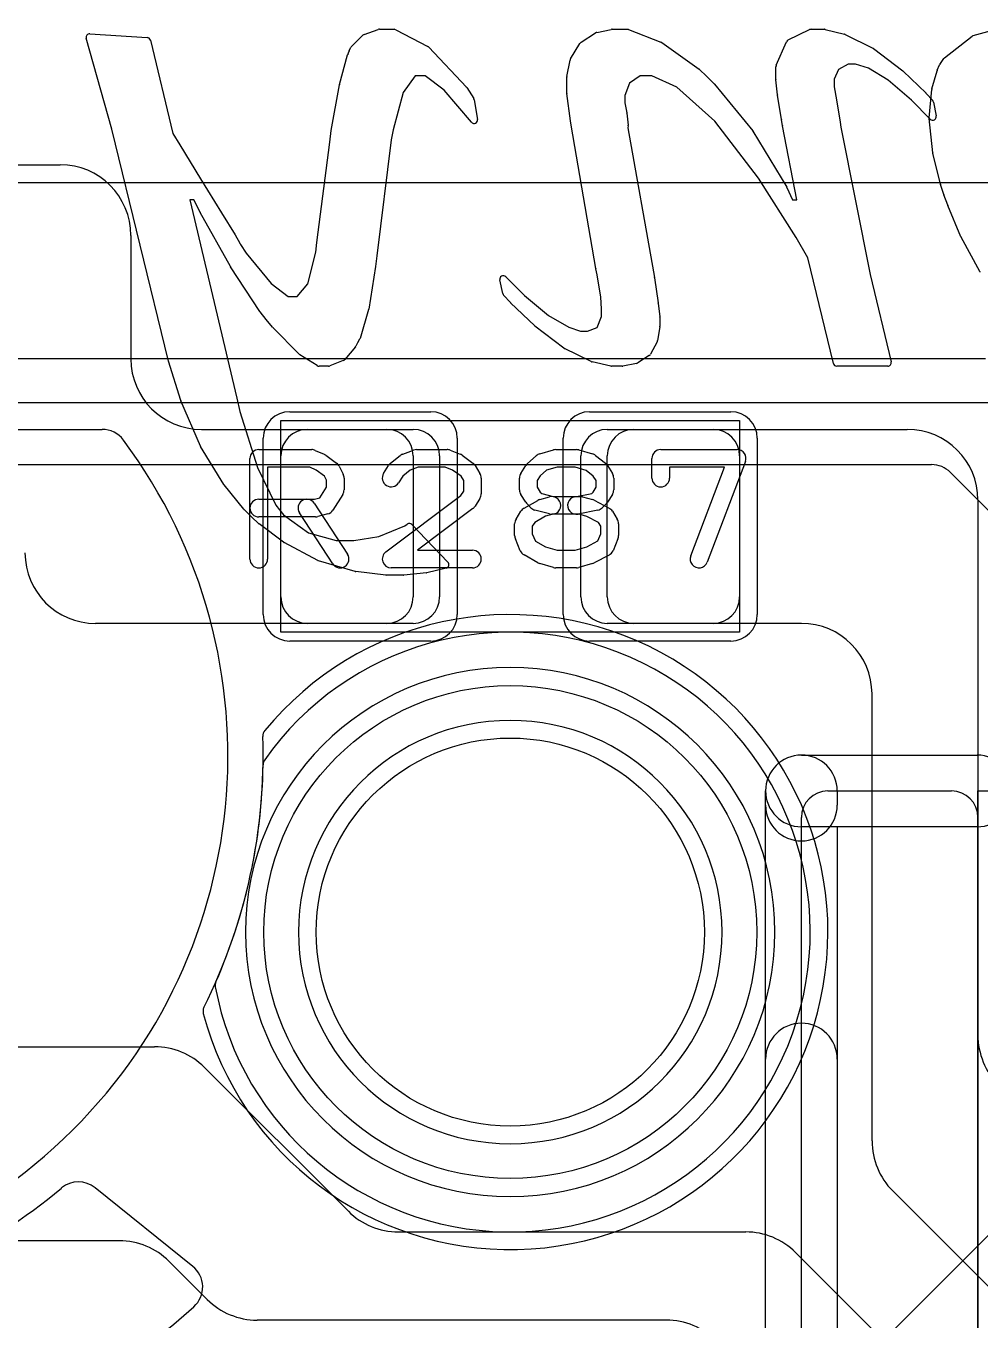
# Model space of a CAD drawing. Extents: x -1 to 20.9, y -0.5 to 20.
# Drawn here: x 10.928 to 13.631, y 11.9 to 15.569 of the extents above; entities that cross this region are included whole.
import ezdxf

# ---------------------------------------------------------------- set-up
doc = ezdxf.new("R2010")
doc.units = 0
for name, color, linetype in [('Hole', 1, 'CONTINUOUS'), ('L1', 3, 'CONTINUOUS'), ('L4', 3, 'CONTINUOUS'), ('MetalMask-A', 176, 'CONTINUOUS'), ('MetalMask-B', 176, 'CONTINUOUS'), ('PartsArea-A', 111, 'CONTINUOUS'), ('PartsArea-B', 111, 'CONTINUOUS'), ('PartsSilk-A', 221, 'CONTINUOUS'), ('PartsSilk-B', 221, 'CONTINUOUS'), ('Resist-A', 2, 'CONTINUOUS'), ('Resist-B', 2, 'CONTINUOUS'), ('Silk-A', 140, 'CONTINUOUS'), ('Silk-B', 140, 'CONTINUOUS')]:
    doc.layers.add(name, color=color, linetype=linetype)

msp = doc.modelspace()

# ---------------------------------------------------------------- linework, layer by layer
at = {"layer": 'Hole'}
msp.add_circle((12.3, 13), 0.55, dxfattribs=at)
at = {"layer": 'L1'}
for p, q in [((5.18284, 15.175), (11.025, 15.175)), ((11.225, 14.975), (11.225, 14.625)), ((11.425, 14.425), (11.95003, 14.425)), ((11.725, 14.425), (12.025, 14.425)), ((12.575, 14.425), (12.875, 14.425)), ((12.64997, 14.425), (13.425, 14.425)), ((11.65, 13.95), (11.65, 14.35)), ((12.025, 14.35003), (12.025, 13.94997)), ((12.1, 14.35), (12.1, 13.95)), ((12.5, 13.95), (12.5, 14.35)), ((12.575, 13.94997), (12.575, 14.35003)), ((12.95, 14.35), (12.95, 13.95)), ((13.625, 14.225), (13.625, 12.70784)), ((11.95003, 13.875), (11.125, 13.875)), ((12.025, 13.875), (11.725, 13.875)), ((12.875, 13.875), (12.575, 13.875)), ((13.125, 13.875), (12.64997, 13.875)), ((13.325, 12.40784), (13.325, 13.675)), ((10.52497, 12.675), (11.29216, 12.675)), ((11.43358, 12.61642), (11.84142, 12.20858)), ((13.86642, 11.78358), (13.38358, 12.26642)), ((11.98284, 12.15), (12.96716, 12.15)), ((11.19216, 12.125), (10.52497, 12.125)), ((13.10858, 12.09142), (13.67804, 11.52196)), ((11.44142, 11.95858), (11.33358, 12.06642)), ((12.74216, 11.9), (11.58284, 11.9))]:
    msp.add_line(p, q, dxfattribs=at)
for centre, radius, start, end in [((11.025, 14.975), 0.2, 0, 90), ((11.425, 14.625), 0.2, 180, -90), ((11.725, 14.35), 0.075, 90, 180), ((11.95003, 14.35003), 0.07497, 0, 90), ((12.025, 14.35), 0.075, 0, 90), ((12.575, 14.35), 0.075, 90, 180), ((12.64997, 14.35003), 0.07497, 90, 180), ((12.875, 14.35), 0.075, 0, 90), ((13.425, 14.225), 0.2, 0, 90), ((11.125, 14.075), 0.2, 180, -90), ((11.725, 13.95), 0.075, 180, -90), ((11.95003, 13.94997), 0.07497, -90, 0), ((12.025, 13.95), 0.075, -90, 0), ((12.575, 13.95), 0.075, 180, -90), ((12.64997, 13.94997), 0.07497, 180, -90), ((12.875, 13.95), 0.075, -90, 0), ((13.125, 13.675), 0.2, 0, 90), ((13.825, 12.70784), 0.2, 180, -135), ((11.29216, 12.475), 0.2, 45, 90), ((13.525, 12.40784), 0.2, 180, -135), ((11.98284, 12.35), 0.2, -135, -90), ((12.96716, 11.95), 0.2, 45, 90), ((11.19216, 11.925), 0.2, 45, 90), ((11.58284, 12.1), 0.2, -135, -90), ((12.74216, 11.7), 0.2, 45, 90)]:
    msp.add_arc(centre, radius, start, end, dxfattribs=at)
at = {"layer": 'L4'}
for p, q in [((4.675, 15.125), (13.75, 15.125)), ((13.64645, 14.625), (4.675, 14.625)), ((4.1, 14.325), (13.49394, 14.325)), ((13.54697, 14.30303), (14.94142, 12.90858)), ((11.40057, 12.05228), (11.12354, 12.27518)), ((13.67263, 12.1585), (12.81404, 11.29991))]:
    msp.add_line(p, q, dxfattribs=at)
for centre, radius, start, end in [((13.49394, 14.25), 0.075, 45, 90), ((12.3, 13), 0.85, -169.45815, 144.9284), ((12.3, 13), 0.75, 90, -90), ((12.3, 13), 0.75, -90, 90), ((12.3, 13), 0.6, 90, -90), ((12.3, 13), 0.6, -90, 90), ((10, 13.5), 1.6, -23.61416, -0.91498), ((11.62479, 13.47405), 0.025, 144.93662, 179.08298), ((11.48893, 12.84906), 0.025, 156.37718, -169.46763), ((11.07652, 12.21675), 0.075, 51.17555, 129.42702), ((9.99998, 13.49996), 1.59999, -78.81107, -50.00511), ((10.98014, 12.33164), 0.07497, -50.00556, -49.44098), ((11.35352, 11.99385), 0.07502, -48.03095, 51.15769), ((9.99997, 13.5), 2.10001, -80.76302, -48.05369)]:
    msp.add_arc(centre, radius, start, end, dxfattribs=at)
at = {"layer": 'MetalMask-A'}
for p, q in [((11.725, 14.425), (12.025, 14.425)), ((12.575, 14.425), (12.875, 14.425)), ((11.65, 13.95), (11.65, 14.35)), ((12.1, 14.35), (12.1, 13.95)), ((12.5, 13.95), (12.5, 14.35)), ((12.95, 14.35), (12.95, 13.95)), ((12.025, 13.875), (11.725, 13.875)), ((12.875, 13.875), (12.575, 13.875))]:
    msp.add_line(p, q, dxfattribs=at)
for centre, start, end in [((11.725, 14.35), 90, 180), ((12.025, 14.35), 0, 90), ((12.575, 14.35), 90, 180), ((12.875, 14.35), 0, 90), ((11.725, 13.95), 180, -90), ((12.025, 13.95), -90, 0), ((12.575, 13.95), 180, -90), ((12.875, 13.95), -90, 0)]:
    msp.add_arc(centre, 0.075, start, end, dxfattribs=at)
at = {"layer": 'MetalMask-B'}
for centre, radius, start, end in [((12.3, 13), 0.85, -169.45815, 144.9284), ((12.3, 13), 0.6, 90, -90), ((12.3, 13), 0.6, -90, 90), ((10, 13.5), 1.6, -23.61416, -0.91498), ((11.62479, 13.47405), 0.025, 144.93662, 179.08298), ((11.48893, 12.84906), 0.025, 156.37718, -169.46763)]:
    msp.add_arc(centre, radius, start, end, dxfattribs=at)
at = {"layer": 'PartsArea-A'}
for p, q in [((20, 14.5), (0, 14.5)), ((11.65, 14.45), (12.95, 14.45)), ((11.65, 13.85), (11.65, 14.45)), ((12.95, 14.45), (12.95, 13.85)), ((12.95, 13.85), (11.65, 13.85)), ((13.625, 11.6), (13.625, 13.4)), ((13.625, 13.4), (13.925, 13.4))]:
    msp.add_line(p, q, dxfattribs=at)
at = {"layer": 'PartsArea-B'}
msp.add_line((20, 14.5), (0, 14.5), dxfattribs=at)
at = {"layer": 'PartsSilk-A'}
for p, q in [((11.5875, 14.36759), (11.7375, 14.36759)), ((11.74765, 14.36544), (11.77265, 14.35433)), ((11.7772, 14.3517), (11.80776, 14.32948)), ((11.96077, 14.32878), (11.98855, 14.351)), ((11.99563, 14.35497), (12.02618, 14.36608)), ((12.03472, 14.36759), (12.12083, 14.36759)), ((12.13011, 14.3658), (12.15789, 14.35469)), ((12.16331, 14.3517), (12.19387, 14.32948)), ((12.34867, 14.32795), (12.37367, 14.35017)), ((12.38341, 14.35552), (12.4223, 14.36663)), ((12.42917, 14.36759), (12.4875, 14.36759)), ((12.49437, 14.36663), (12.53326, 14.35552)), ((12.54201, 14.351), (12.56979, 14.32878)), ((12.72639, 14.36759), (12.94306, 14.36759)), ((11.5625, 14.05741), (11.5625, 14.34259)), ((11.7322, 14.31759), (11.6125, 14.31759)), ((11.6125, 14.31759), (11.6125, 14.05741)), ((11.74993, 14.30971), (11.7322, 14.31759)), ((11.77343, 14.29263), (11.74993, 14.30971)), ((11.81542, 14.32044), (11.82653, 14.29822)), ((11.9413, 14.30029), (11.95519, 14.32251)), ((12.01658, 14.30939), (11.99533, 14.2924)), ((12.03912, 14.31759), (12.01658, 14.30939)), ((12.11602, 14.31759), (12.03912, 14.31759)), ((12.13643, 14.30943), (12.11602, 14.31759)), ((12.16054, 14.29189), (12.13643, 14.30943)), ((12.20037, 14.32251), (12.21426, 14.30029)), ((12.33019, 14.30029), (12.34408, 14.32251)), ((12.40263, 14.30901), (12.38457, 14.29296)), ((12.43267, 14.31759), (12.40263, 14.30901)), ((12.484, 14.31759), (12.43267, 14.31759)), ((12.5147, 14.30882), (12.484, 14.31759)), ((12.53523, 14.2924), (12.5147, 14.30882)), ((12.57537, 14.32251), (12.58926, 14.30029)), ((12.70139, 14.28704), (12.70139, 14.34259)), ((12.90682, 14.31759), (12.75139, 14.31759)), ((12.75139, 14.31759), (12.75139, 14.28704)), ((12.81135, 14.06629), (12.90682, 14.31759)), ((12.96643, 14.33371), (12.85809, 14.04853)), ((11.77917, 14.28114), (11.77343, 14.29263)), ((11.77917, 14.26087), (11.77917, 14.28114)), ((11.82917, 14.28704), (11.82917, 14.2537)), ((11.99533, 14.2924), (11.9837, 14.27379)), ((12.16806, 14.27987), (12.16054, 14.29189)), ((12.16806, 14.24976), (12.16806, 14.27987)), ((12.21806, 14.28704), (12.21806, 14.24259)), ((12.32639, 14.2537), (12.32639, 14.28704)), ((12.38457, 14.29296), (12.37639, 14.27987)), ((12.37639, 14.27987), (12.37639, 14.26087)), ((12.54306, 14.27987), (12.53523, 14.2924)), ((12.54306, 14.26087), (12.54306, 14.27987)), ((12.59306, 14.28704), (12.59306, 14.2537)), ((11.76042, 14.23087), (11.77917, 14.26087)), ((11.82537, 14.24045), (11.79759, 14.19601)), ((11.94747, 14.07739), (12.16043, 14.23756)), ((12.16043, 14.23756), (12.16806, 14.24976)), ((12.34408, 14.21823), (12.33019, 14.24045)), ((12.37639, 14.26087), (12.38497, 14.24715)), ((12.38497, 14.24715), (12.38932, 14.2428)), ((12.38932, 14.2428), (12.42134, 14.23426)), ((12.4826, 14.23377), (12.53074, 14.2434)), ((12.53074, 14.2434), (12.53448, 14.24715)), ((12.53448, 14.24715), (12.54306, 14.26087)), ((12.58926, 14.24045), (12.57537, 14.21823)), ((11.5875, 14.22685), (11.74533, 14.22685)), ((11.74453, 14.21553), (11.83898, 14.07109)), ((11.74533, 14.22685), (11.76042, 14.23087)), ((12.1942, 14.20039), (12.03733, 14.08241)), ((12.21426, 14.22934), (12.20037, 14.20712)), ((12.33899, 14.20134), (12.37788, 14.22356)), ((12.35871, 14.20269), (12.3476, 14.2138)), ((12.38384, 14.22601), (12.41162, 14.23342)), ((12.42134, 14.23426), (12.49861, 14.23426)), ((12.50505, 14.23342), (12.53283, 14.22601)), ((12.53815, 14.22391), (12.57982, 14.20169)), ((12.57185, 14.2138), (12.56074, 14.20269)), ((11.74861, 14.17685), (11.5875, 14.17685)), ((11.79714, 14.04373), (11.70269, 14.18817)), ((11.78283, 14.1851), (11.75505, 14.17769)), ((12.3163, 14.17066), (12.33019, 14.19288)), ((12.39986, 14.17853), (12.36925, 14.16104)), ((12.41162, 14.1851), (12.36995, 14.19621)), ((12.4245, 14.1851), (12.39986, 14.17853)), ((12.49533, 14.18426), (12.41806, 14.18426)), ((12.54796, 14.19586), (12.4924, 14.18475)), ((12.51717, 14.17844), (12.49533, 14.18426)), ((12.5504, 14.16072), (12.51717, 14.17844)), ((12.58926, 14.19287), (12.60314, 14.17065)), ((12.3125, 14.12407), (12.3125, 14.15741)), ((12.36925, 14.16104), (12.3625, 14.15024)), ((12.3625, 14.15024), (12.3625, 14.12907)), ((12.3625, 14.12907), (12.37119, 14.10822)), ((12.54842, 14.1086), (12.55694, 14.12907)), ((12.55694, 14.15024), (12.5504, 14.16072)), ((12.55694, 14.12907), (12.55694, 14.15024)), ((12.60694, 14.15741), (12.60694, 14.12407)), ((12.32831, 14.08112), (12.31442, 14.11445)), ((12.37119, 14.10822), (12.40006, 14.09173)), ((12.40006, 14.09173), (12.43267, 14.08241)), ((12.484, 14.08241), (12.51697, 14.09183)), ((12.51697, 14.09183), (12.54842, 14.1086)), ((12.60502, 14.11446), (12.59114, 14.08113)), ((12.03733, 14.08241), (12.19306, 14.08241)), ((12.37788, 14.04681), (12.33899, 14.06903)), ((12.43267, 14.08241), (12.484, 14.08241)), ((12.57982, 14.06868), (12.53815, 14.04646)), ((12.19306, 14.03241), (11.9625, 14.03241)), ((12.4223, 14.03337), (12.38341, 14.04448)), ((12.4875, 14.03241), (12.42917, 14.03241)), ((12.53326, 14.04448), (12.49437, 14.03337)), ((13.125, 13.5016), (13.6234, 13.5016)), ((13.0234, 11.6), (13.0234, 13.4)), ((13.2, 13.4), (13.55, 13.4)), ((13.125, 11.675), (13.125, 13.325)), ((13.625, 13.325), (13.625, 11.675)), ((13.6234, 13.2984), (13.2266, 13.2984)), ((13.2266, 13.2984), (13.2266, 11.6))]:
    msp.add_line(p, q, dxfattribs=at)
for centre, radius, start, end in [((11.5875, 14.34259), 0.025, 90, 180), ((11.7375, 14.34259), 0.025, 66.04914, 90), ((11.7625, 14.33148), 0.025, 53.98274, 66.03964), ((12.00417, 14.33148), 0.025, 109.97919, 128.65478), ((12.03472, 14.34259), 0.025, 90, 109.98461), ((12.12083, 14.34259), 0.025, 68.2071, 90), ((12.14861, 14.33148), 0.025, 53.98274, 68.20215), ((12.39028, 14.33148), 0.025, 105.94854, 131.62783), ((12.42917, 14.34259), 0.025, 90, 105.94854), ((12.4875, 14.34259), 0.025, 74.05146, 90), ((12.52639, 14.33148), 0.025, 51.33303, 74.05146), ((12.72639, 14.34259), 0.025, 90, 180), ((12.94306, 14.34259), 0.025, -20.80551, 90), ((11.79306, 14.30926), 0.025, 26.56505, 53.97932), ((11.97639, 14.30926), 0.025, 128.66697, 147.98998), ((12.17917, 14.30926), 0.025, 32.00538, 53.97932), ((12.36528, 14.30926), 0.025, 131.62783, 147.99462), ((12.55417, 14.30926), 0.025, 32.00538, 51.33303), ((11.80417, 14.28704), 0.025, 0, 26.56505), ((11.9625, 14.28704), 0.025, 147.99462, -32.01002), ((12.19306, 14.28704), 0.025, 0, 32.01002), ((12.35139, 14.28704), 0.025, 147.99462, 180), ((12.56806, 14.28704), 0.025, 0, 32.00538), ((12.72639, 14.28704), 0.025, 180, 0), ((11.80417, 14.2537), 0.025, -32.00538, 0), ((12.19306, 14.24259), 0.025, -32.00538, 0), ((12.35139, 14.2537), 0.025, 180, -147.99462), ((12.56806, 14.2537), 0.025, -32.00538, 0), ((11.5875, 14.20185), 0.025, 90, -90), ((11.72361, 14.20185), 0.025, 33.18146, -146.81914), ((12.17917, 14.22037), 0.025, -53.0476, -32.01002), ((12.35139, 14.17963), 0.025, 119.73351, 147.98998), ((12.36528, 14.23148), 0.025, -147.99462, -135), ((12.37639, 14.22037), 0.025, -135, -104.92551), ((12.39028, 14.20185), 0.025, 104.92551, 119.74171), ((12.41806, 14.20926), 0.025, -75.07449, 104.93527), ((12.4875, 14.20926), 0.025, 101.30544, -78.69205), ((12.49861, 14.20926), 0.025, 75.07449, 90), ((12.52639, 14.20185), 0.025, 61.9383, 75.06473), ((12.54306, 14.22037), 0.025, -78.69456, -45), ((12.55417, 14.23148), 0.025, -45, -32.00538), ((12.56806, 14.17963), 0.025, 31.98594, 61.9318), ((11.74861, 14.20185), 0.025, -90, -75.06473), ((11.77639, 14.20926), 0.025, -75.07449, -32.01002), ((12.3375, 14.15741), 0.025, 147.99462, 180), ((12.41806, 14.20926), 0.025, -104.92551, -90), ((12.58194, 14.15741), 0.025, 0, 31.99147), ((12.3375, 14.12407), 0.025, 180, -157.37647), ((12.58194, 14.12407), 0.025, -22.60576, 0), ((11.5875, 14.05741), 0.025, 180, 0), ((11.81806, 14.05741), 0.025, -146.81854, 33.18086), ((11.9625, 14.05741), 0.025, 126.9524, -90), ((12.19306, 14.05741), 0.025, -90, 90), ((12.35139, 14.09074), 0.025, -157.37309, -119.74171), ((12.56806, 14.09074), 0.025, -61.9383, -22.60888), ((12.83472, 14.05741), 0.025, 159.19449, -20.80181), ((12.39028, 14.06852), 0.025, -119.73351, -105.94345), ((12.42917, 14.05741), 0.025, -105.94854, -90), ((12.4875, 14.05741), 0.025, -90, -74.05655), ((12.52639, 14.06852), 0.025, -74.05146, -61.9318), ((13.125, 13.4), 0.1016, 90, 180), ((13.6234, 13.4), 0.1016, -90, 90), ((13.2, 13.325), 0.075, 90, 180), ((13.55, 13.325), 0.075, 0, 90)]:
    msp.add_arc(centre, radius, start, end, dxfattribs=at)
at = {"layer": 'PartsSilk-B'}
for p, q in [((11.88613, 15.54449), (11.92571, 15.55855)), ((11.92906, 15.55913), (11.97094, 15.55913)), ((11.97556, 15.558), (12.06655, 15.51054)), ((12.5449, 15.55012), (12.58634, 15.55891)), ((12.58841, 15.55913), (12.63176, 15.55913)), ((12.63542, 15.55844), (12.7271, 15.52242)), ((13.08761, 15.52873), (13.14822, 15.55813)), ((13.15258, 15.55913), (13.18999, 15.55913)), ((13.19237, 15.55884), (13.24679, 15.54553)), ((13.61208, 15.54141), (13.71207, 15.56874)), ((11.1715, 15.27563), (11.09868, 15.53369)), ((11.10894, 15.54639), (11.27116, 15.53596)), ((11.28024, 15.52832), (11.34384, 15.2638)), ((11.84954, 15.50889), (11.88237, 15.5421)), ((12.47092, 15.47519), (12.49729, 15.51919)), ((12.50048, 15.52247), (12.54158, 15.54876)), ((12.72921, 15.52128), (12.83512, 15.4464)), ((13.05362, 15.45699), (13.08281, 15.52374)), ((13.24889, 15.54476), (13.32773, 15.50528)), ((13.53047, 15.47832), (13.60854, 15.53963)), ((11.81633, 15.40212), (11.83923, 15.48635)), ((11.83957, 15.48737), (11.84335, 15.49705)), ((11.84362, 15.49768), (11.84761, 15.50613)), ((12.06922, 15.50852), (12.17574, 15.39514)), ((13.32932, 15.50428), (13.41222, 15.44088)), ((12.46023, 15.42495), (12.4697, 15.47202)), ((13.05278, 15.41703), (13.05278, 15.45298)), ((13.22978, 15.44556), (13.21742, 15.4174)), ((13.25719, 15.46033), (13.22978, 15.44556)), ((13.27852, 15.46033), (13.25719, 15.46033)), ((13.3148, 15.44905), (13.27852, 15.46033)), ((13.37102, 15.41507), (13.3148, 15.44905)), ((13.50974, 15.44316), (13.51652, 15.45808)), ((13.51731, 15.45949), (13.52832, 15.476)), ((12.03039, 15.4274), (11.99679, 15.37996)), ((12.05934, 15.4274), (12.03039, 15.4274)), ((12.11245, 15.38624), (12.05934, 15.4274)), ((12.46003, 15.37802), (12.46003, 15.42298)), ((12.66776, 15.4274), (12.63805, 15.40673)), ((12.70121, 15.4274), (12.66776, 15.4274)), ((12.77158, 15.39513), (12.70121, 15.4274)), ((12.83636, 15.44536), (12.85568, 15.42638)), ((12.85568, 15.42638), (12.87806, 15.40466)), ((13.05761, 15.37305), (13.05284, 15.41592)), ((13.21742, 15.4174), (13.21742, 15.3958)), ((13.43688, 15.35848), (13.37102, 15.41507)), ((13.41307, 15.44016), (13.47824, 15.37769)), ((13.49464, 15.39063), (13.50923, 15.44176)), ((11.79282, 15.27223), (11.81614, 15.40128)), ((11.99679, 15.37996), (11.9685, 15.27435)), ((12.18994, 15.29563), (12.11245, 15.38624)), ((12.17687, 15.39369), (12.19637, 15.36327)), ((12.47024, 15.29976), (12.46012, 15.37672)), ((12.63805, 15.40673), (12.62468, 15.37173)), ((12.87963, 15.29828), (12.77158, 15.39513)), ((12.87884, 15.40381), (12.98695, 15.27155)), ((13.06872, 15.3029), (13.05767, 15.37259)), ((13.21742, 15.3958), (13.22409, 15.35935)), ((13.47875, 15.37717), (13.49702, 15.35691)), ((13.487, 15.30827), (13.4943, 15.38879)), ((12.19781, 15.35957), (12.2074, 15.30383)), ((12.62468, 15.37173), (12.62468, 15.35051)), ((12.62468, 15.35051), (12.6299, 15.32193)), ((13.22411, 15.35923), (13.23492, 15.29595)), ((13.49008, 15.3047), (13.43688, 15.35848)), ((13.4994, 15.35215), (13.507, 15.31367)), ((12.47239, 15.28746), (12.4703, 15.29932)), ((12.62999, 15.32128), (12.63393, 15.28739)), ((13.07182, 15.28595), (13.06876, 15.30267)), ((13.49727, 15.20916), (13.48701, 15.30631)), ((11.33146, 14.61877), (11.1715, 15.27563)), ((11.34384, 15.2638), (11.3634, 15.23163)), ((11.7884, 15.23912), (11.79275, 15.27177)), ((11.9685, 15.27435), (11.96284, 15.24526)), ((12.54232, 14.8807), (12.47239, 15.28746)), ((12.63395, 15.28524), (12.6334, 15.27976)), ((12.6334, 15.27976), (12.70547, 14.87171)), ((13.00311, 15.13684), (12.87963, 15.29828)), ((12.98778, 15.27037), (13.08335, 15.11145)), ((13.11244, 15.07547), (13.07184, 15.28586)), ((13.23496, 15.29565), (13.23696, 15.2813)), ((13.23696, 15.2813), (13.3198, 14.86401)), ((11.3634, 15.23163), (11.42246, 15.13529)), ((11.75239, 14.95455), (11.78839, 15.23906)), ((11.96284, 15.24526), (11.92168, 14.91654)), ((13.51896, 15.11974), (13.4975, 15.20784)), ((11.42246, 15.13529), (11.48185, 15.03912)), ((13.11014, 14.96845), (13.00311, 15.13684)), ((13.52868, 15.09049), (13.51919, 15.11895)), ((13.08385, 15.11051), (13.10011, 15.07547)), ((13.53942, 15.06031), (13.52874, 15.09029)), ((11.40302, 15.07547), (11.39171, 15.07547)), ((11.39171, 15.07547), (11.52496, 14.5136)), ((11.42166, 15.04024), (11.40302, 15.07547)), ((13.10011, 15.07547), (13.11244, 15.07547)), ((13.57713, 14.97096), (13.53963, 15.05978)), ((11.5073, 14.8866), (11.42177, 15.04005)), ((11.48186, 15.0391), (11.52023, 14.97661)), ((11.52034, 14.97644), (11.53415, 14.9529)), ((13.63047, 14.87263), (13.57755, 14.97008)), ((11.53493, 14.95122), (11.53577, 14.94889)), ((11.53577, 14.94889), (11.55197, 14.92447)), ((11.74919, 14.92743), (11.75238, 14.95446)), ((13.14333, 14.91083), (13.11014, 14.96845)), ((11.55197, 14.92447), (11.62234, 14.83854)), ((11.72614, 14.8374), (11.74919, 14.92743)), ((11.92168, 14.91651), (11.91788, 14.88693)), ((13.21557, 14.6118), (13.14333, 14.91083)), ((11.59072, 14.7589), (11.50766, 14.886)), ((11.91784, 14.88665), (11.89891, 14.7659)), ((12.54648, 14.86337), (12.54246, 14.88005)), ((12.55675, 14.7993), (12.54648, 14.86337)), ((12.70547, 14.87171), (12.70848, 14.85533)), ((13.3198, 14.86401), (13.37913, 14.61648)), ((11.62234, 14.83854), (11.67059, 14.80172)), ((11.69643, 14.80172), (11.72614, 14.8374)), ((12.27883, 14.81002), (12.27033, 14.84848)), ((12.28713, 14.85774), (12.34054, 14.80483)), ((12.70853, 14.85497), (12.71904, 14.78343)), ((11.67059, 14.80172), (11.69643, 14.80172)), ((12.30072, 14.7842), (12.28123, 14.80541)), ((12.34054, 14.80483), (12.4087, 14.74823)), ((12.55883, 14.76649), (12.55675, 14.7993)), ((11.60833, 14.7364), (11.59122, 14.7582)), ((11.89862, 14.7646), (11.87434, 14.68286)), ((12.36919, 14.71814), (12.30114, 14.78377)), ((12.55883, 14.74503), (12.55883, 14.76649)), ((12.71909, 14.78308), (12.72342, 14.74403)), ((11.62663, 14.71469), (11.60856, 14.73612)), ((11.70233, 14.63802), (11.62716, 14.71411)), ((12.45201, 14.65496), (12.37007, 14.71739)), ((12.4087, 14.74823), (12.46565, 14.71428)), ((12.46565, 14.71428), (12.49885, 14.70294)), ((12.51917, 14.70294), (12.54669, 14.71364)), ((12.54669, 14.71364), (12.55883, 14.74503)), ((12.72336, 14.71571), (12.71729, 14.67669)), ((12.72348, 14.74293), (12.72348, 14.71725)), ((11.87326, 14.68046), (11.86714, 14.67053)), ((12.49885, 14.70294), (12.51917, 14.70294)), ((11.86106, 14.65848), (11.83094, 14.62269)), ((11.86714, 14.67053), (11.86244, 14.66063)), ((12.52959, 14.61713), (12.45371, 14.65391)), ((12.71626, 14.67357), (12.69753, 14.63803)), ((11.36658, 14.50669), (11.33164, 14.61815)), ((11.75275, 14.60571), (11.70408, 14.63661)), ((11.78485, 14.60415), (11.75811, 14.60415)), ((11.82692, 14.61981), (11.78848, 14.60483)), ((12.58515, 14.60439), (12.53176, 14.61637)), ((12.61738, 14.60415), (12.58734, 14.60415)), ((12.65767, 14.6118), (12.61929, 14.60433)), ((12.69407, 14.63427), (12.66115, 14.6132)), ((13.36941, 14.60415), (13.22529, 14.60415)), ((11.42192, 14.37778), (11.36693, 14.50573)), ((11.52496, 14.5136), (11.53409, 14.4754)), ((11.53409, 14.4754), (11.58374, 14.31718)), ((11.48837, 14.26867), (11.42257, 14.37652)), ((11.58374, 14.31718), (11.63597, 14.2099)), ((11.54506, 14.19849), (11.48914, 14.26759)), ((11.63597, 14.2099), (11.64643, 14.19716)), ((11.56646, 14.17732), (11.54581, 14.19766)), ((11.58766, 14.15761), (11.56667, 14.17712)), ((11.64664, 14.19689), (11.65745, 14.18277)), ((11.65745, 14.18277), (11.72875, 14.13208)), ((11.65763, 14.10501), (11.58847, 14.15693)), ((11.72875, 14.13208), (11.80668, 14.1102)), ((11.92723, 14.12089), (12.00132, 14.15162)), ((12.00154, 14.15177), (12.00827, 14.1566)), ((12.02133, 14.15538), (12.1235, 14.04835)), ((11.75468, 14.05331), (11.65894, 14.10418)), ((11.80668, 14.1102), (11.85636, 14.1102)), ((11.85636, 14.1102), (11.92723, 14.12089)), ((11.86046, 14.02206), (11.75656, 14.05254)), ((11.94734, 14.01147), (11.86208, 14.02173)), ((12.06247, 14.01792), (11.99884, 14.01145)), ((12.11867, 14.03174), (12.06386, 14.01816)), ((11.99783, 14.0114), (11.94853, 14.0114))]:
    msp.add_line(p, q, dxfattribs=at)
for centre, radius, start, end in [((11.92906, 15.54913), 0.01, 90, 109.57673), ((11.97094, 15.54913), 0.01, 62.48694, 90), ((12.58841, 15.54913), 0.01, 90, 101.95065), ((12.63176, 15.54913), 0.01, 68.53894, 90), ((13.15258, 15.54913), 0.01, 90, 115.84761), ((13.18999, 15.54913), 0.01, 76.22786, 90), ((11.1083, 15.53641), 0.01, 86.33075, -164.21205), ((11.27052, 15.52598), 0.01, 13.53586, 86.33075), ((11.88948, 15.53507), 0.01, 109.57673, 135.32416), ((12.50587, 15.51405), 0.01, 122.62504, 149.07554), ((12.54697, 15.54034), 0.01, 101.95065, 122.62504), ((12.72344, 15.51311), 0.01, 54.76864, 68.53894), ((13.09197, 15.51973), 0.01, 115.84761, 156.3575), ((13.24441, 15.53582), 0.01, 63.3837, 76.22786), ((13.61472, 15.53177), 0.01, 105.31545, 128.14388), ((11.84888, 15.48373), 0.01, 158.64562, 164.81021), ((11.85266, 15.49341), 0.01, 154.71652, 158.64562), ((11.85665, 15.50186), 0.01, 135.32416, 154.71652), ((12.06193, 15.50167), 0.01, 43.21768, 62.48694), ((13.32325, 15.49634), 0.01, 52.60268, 63.3837), ((12.4795, 15.47005), 0.01, 149.07554, 168.63386), ((12.82935, 15.43823), 0.01, 45.48623, 54.76864), ((13.06278, 15.45298), 0.01, 156.3575, 180), ((13.52562, 15.45394), 0.01, 146.26223, 155.55053), ((13.53664, 15.47045), 0.01, 128.09608, 146.29511), ((12.47003, 15.42298), 0.01, 168.63386, 180), ((13.06278, 15.41703), 0.01, 180, -173.62818), ((13.40615, 15.43294), 0.01, 46.21543, 52.60268), ((13.51885, 15.43902), 0.01, 155.56078, 164.07942), ((11.82598, 15.3995), 0.01, 164.81021, 169.7464), ((12.16845, 15.38829), 0.01, 32.67328, 43.21768), ((12.47003, 15.37802), 0.01, 180, -172.52658), ((12.8711, 15.39748), 0.01, 39.27731, 45.89138), ((13.06755, 15.37416), 0.01, -173.62818, -170.9708), ((13.47132, 15.37047), 0.01, 42.04255, 46.21543), ((13.50426, 15.38789), 0.01, 164.10181, 174.82333), ((12.18795, 15.35787), 0.01001, 9.78241, 32.67328), ((13.21425, 15.35755), 0.01, 9.6695, 10.36632), ((13.48959, 15.35021), 0.01, 11.18633, 42.04255), ((12.19754, 15.30213), 0.01001, -139.46085, 9.78241), ((12.48015, 15.30106), 0.01, -172.52658, -169.98207), ((12.62006, 15.32013), 0.01, 6.60603, 10.36632), ((13.0786, 15.30447), 0.01, -170.9708, -169.63368), ((13.49695, 15.30736), 0.01, 174.77442, -173.97337), ((13.49719, 15.31173), 0.01, -135.32416, 11.18633), ((11.80266, 15.27045), 0.01, 169.7464, 172.41293), ((12.624, 15.28624), 0.01, -5.7391, 6.60603), ((12.97921, 15.26522), 0.01, 31.00307, 39.27731), ((13.08166, 15.28775), 0.01, -169.63368, -169.10582), ((13.22506, 15.29427), 0.01, 7.93555, 9.6695), ((11.79831, 15.2378), 0.01, 172.41293, 172.76127), ((13.50722, 15.21021), 0.01, -173.97601, -166.30909), ((13.52868, 15.12211), 0.01, -166.29711, -161.55909), ((13.07478, 15.1063), 0.01, 24.8992, 31.00307), ((13.53829, 15.09326), 0.01, -163.92083, -162.70256), ((13.54884, 15.06367), 0.01, -160.3693, -157.1103), ((11.4305, 15.04492), 0.01, -152.10273, -150.84519), ((11.47334, 15.03387), 0.01, 31.54367, 31.67132), ((11.51171, 14.97138), 0.01, 30.38424, 31.54367), ((13.58634, 14.97485), 0.01, -157.10241, -151.49751), ((11.52552, 14.94784), 0.01, 19.7579, 30.38424), ((11.76231, 14.95329), 0.01, 172.76127, 173.28012), ((11.91176, 14.91778), 0.01, -7.29556, -7.12502), ((11.51603, 14.89147), 0.01, -150.84519, -146.8344), ((11.90796, 14.8882), 0.01, -8.91604, -7.29556), ((12.28009, 14.85064), 0.01, 45.24312, -167.52093), ((12.55218, 14.88239), 0.01, -170.27403, -166.46414), ((13.63926, 14.87741), 0.01, -151.46266, -142.84578), ((12.69864, 14.85352), 0.01001, 8.34087, 10.42266), ((12.28859, 14.81218), 0.01, -167.52093, -137.391), ((11.59909, 14.76437), 0.01, -146.8344, -141.90392), ((11.88903, 14.76745), 0.01, -16.55114, -8.91604), ((12.30808, 14.79097), 0.01, -137.391, -133.94659), ((12.70915, 14.78198), 0.01, 6.31488, 8.34087), ((11.6162, 14.74257), 0.01, -141.90392, -139.82758), ((11.63427, 14.72114), 0.01, -139.82758, -135.32416), ((12.37613, 14.72534), 0.01, -133.94659, -127.31697), ((12.71348, 14.71725), 0.01, -8.85943, 0), ((12.71348, 14.74293), 0.01, 0, 6.31488), ((11.86475, 14.68571), 0.01, -31.67132, -16.55114), ((12.70741, 14.67823), 0.01, -27.76921, -8.85943), ((11.85341, 14.66492), 0.01, -40.09168, -25.4116), ((12.45807, 14.66291), 0.01, -127.31697, -115.84761), ((11.34118, 14.62114), 0.01, -166.29711, -162.59811), ((11.70944, 14.64505), 0.01, -135.32416, -122.41845), ((11.75811, 14.61415), 0.01, -122.41845, -90), ((11.78485, 14.61415), 0.01, -90, -68.71983), ((11.82329, 14.62913), 0.01, -68.71983, -40.09168), ((12.53395, 14.62613), 0.01, -115.84761, -102.64685), ((12.58734, 14.61415), 0.01, -102.64685, -90), ((12.61738, 14.61415), 0.01, -90, -78.99334), ((12.65576, 14.62162), 0.01, -78.99334, -57.37496), ((12.68868, 14.64269), 0.01, -57.37496, -27.76921), ((13.22529, 14.61415), 0.01, -166.40844, -90), ((13.36941, 14.61415), 0.01, -90, 13.48013), ((11.37612, 14.50968), 0.01, -162.59811, -156.74124), ((11.43111, 14.38173), 0.01, -156.74124, -148.61388), ((11.49691, 14.27388), 0.01, -148.61388, -141.00901), ((11.55283, 14.20478), 0.01, -141.00901, -134.5948), ((11.57348, 14.18444), 0.01, -134.5948, -132.9329), ((11.6387, 14.19081), 0.01, 37.44284, 39.40224), ((11.59447, 14.16493), 0.01, -132.9329, -126.8699), ((12.00715, 14.14349), 0.01, 124.11906, 125.6442), ((12.0141, 14.14848), 0.01, 43.66213, 125.6776), ((11.66363, 14.11301), 0.01, -126.8699, -117.97473), ((11.75937, 14.06214), 0.01, -117.97473, -106.31519), ((11.86327, 14.03166), 0.01, -106.31519, -96.83367), ((12.06146, 14.02787), 0.01, -84.2039, -76.11658), ((12.11627, 14.04145), 0.01, -76.11658, 43.66213), ((11.94853, 14.0214), 0.01, -96.83367, -90), ((11.99783, 14.0214), 0.01, -90, -84.2039)]:
    msp.add_arc(centre, radius, start, end, dxfattribs=at)
at = {"layer": 'Resist-A'}
for p, q in [((11.675, 14.475), (12.075, 14.475)), ((12.525, 14.475), (12.925, 14.475)), ((11.6, 13.9), (11.6, 14.4)), ((12.15, 14.4), (12.15, 13.9)), ((12.45, 13.9), (12.45, 14.4)), ((13, 14.4), (13, 13.9)), ((12.075, 13.825), (11.675, 13.825)), ((12.925, 13.825), (12.525, 13.825))]:
    msp.add_line(p, q, dxfattribs=at)
msp.add_circle((12.3, 13), 0.6985, dxfattribs=at)
for centre, start, end in [((11.675, 14.4), 90, 180), ((12.075, 14.4), 0, 90), ((12.525, 14.4), 90, 180), ((12.925, 14.4), 0, 90), ((11.675, 13.9), 180, -90), ((12.075, 13.9), -90, 0), ((12.525, 13.9), 180, -90), ((12.925, 13.9), -90, 0)]:
    msp.add_arc(centre, 0.075, start, end, dxfattribs=at)
at = {"layer": 'Resist-B'}
msp.add_line((8.85627, 14.425), (11.14373, 14.425), dxfattribs=at)
msp.add_circle((12.3, 13), 0.6985, dxfattribs=at)
for centre, radius, start, end in [((11.14373, 14.35), 0.075, 36.61934, 90), ((10, 13.5), 1.5, 143.38091, 36.6191), ((12.30002, 13), 0.90002, -165.11082, 140.58079), ((10, 13.5), 1.6, -26.4909, 1.96169), ((11.62405, 13.55563), 0.025, 140.58479, -178.02901), ((11.45438, 12.77516), 0.025, 153.50671, -165.11878)]:
    msp.add_arc(centre, radius, start, end, dxfattribs=at)
at = {"layer": 'Silk-A'}
for p, q in [((13.125, 13.5016), (13.6234, 13.5016)), ((13.0234, 13.35994), (13.0234, 13.4)), ((13.2, 13.4), (13.55, 13.4)), ((13.2266, 13.4), (13.2266, 13.35994)), ((13.125, 11.675), (13.125, 13.325)), ((13.625, 13.325), (13.625, 11.675)), ((13.6234, 13.2984), (13.125, 13.2984)), ((13.0234, 11.6), (13.0234, 12.64006)), ((13.2266, 12.64006), (13.2266, 11.6))]:
    msp.add_line(p, q, dxfattribs=at)
for centre, radius, start, end in [((13.125, 13.4), 0.1016, 90, -90), ((13.125, 13.4), 0.1016, 0, 180), ((13.6234, 13.4), 0.1016, -90, 90), ((13.2, 13.325), 0.075, 90, 180), ((13.55, 13.325), 0.075, 0, 90), ((13.125, 13.35994), 0.1016, 180, 0), ((13.125, 12.64006), 0.1016, 0, 180)]:
    msp.add_arc(centre, radius, start, end, dxfattribs=at)
at = {"layer": 'Silk-B'}
for p, q in [((11.88613, 15.54449), (11.92571, 15.55855)), ((11.92906, 15.55913), (11.97094, 15.55913)), ((11.97556, 15.558), (12.06655, 15.51054)), ((12.5449, 15.55012), (12.58634, 15.55891)), ((12.58841, 15.55913), (12.63176, 15.55913)), ((12.63542, 15.55844), (12.7271, 15.52242)), ((13.08761, 15.52873), (13.14822, 15.55813)), ((13.15258, 15.55913), (13.18999, 15.55913)), ((13.19237, 15.55884), (13.24679, 15.54553)), ((13.61208, 15.54141), (13.71207, 15.56874)), ((11.1715, 15.27563), (11.09868, 15.53369)), ((11.10894, 15.54639), (11.27116, 15.53596)), ((11.28024, 15.52832), (11.34384, 15.2638)), ((11.84954, 15.50889), (11.88237, 15.5421)), ((12.47092, 15.47519), (12.49729, 15.51919)), ((12.50048, 15.52247), (12.54158, 15.54876)), ((12.72921, 15.52128), (12.83512, 15.4464)), ((13.05362, 15.45699), (13.08281, 15.52374)), ((13.24889, 15.54476), (13.32773, 15.50528)), ((13.53047, 15.47832), (13.60854, 15.53963)), ((11.81633, 15.40212), (11.83923, 15.48635)), ((11.83957, 15.48737), (11.84335, 15.49705)), ((11.84362, 15.49768), (11.84761, 15.50613)), ((12.06922, 15.50852), (12.17574, 15.39514)), ((13.32932, 15.50428), (13.41222, 15.44088)), ((12.46023, 15.42495), (12.4697, 15.47202)), ((13.05278, 15.41703), (13.05278, 15.45298)), ((13.22978, 15.44556), (13.21742, 15.4174)), ((13.25719, 15.46033), (13.22978, 15.44556)), ((13.27852, 15.46033), (13.25719, 15.46033)), ((13.3148, 15.44905), (13.27852, 15.46033)), ((13.37102, 15.41507), (13.3148, 15.44905)), ((13.50974, 15.44316), (13.51652, 15.45808)), ((13.51731, 15.45949), (13.52832, 15.476)), ((12.03039, 15.4274), (11.99679, 15.37996)), ((12.05934, 15.4274), (12.03039, 15.4274)), ((12.11245, 15.38624), (12.05934, 15.4274)), ((12.46003, 15.37802), (12.46003, 15.42298)), ((12.66776, 15.4274), (12.63805, 15.40673)), ((12.70121, 15.4274), (12.66776, 15.4274)), ((12.77158, 15.39513), (12.70121, 15.4274)), ((12.83636, 15.44536), (12.85568, 15.42638)), ((12.85568, 15.42638), (12.87806, 15.40466)), ((13.05761, 15.37305), (13.05284, 15.41592)), ((13.21742, 15.4174), (13.21742, 15.3958)), ((13.43688, 15.35848), (13.37102, 15.41507)), ((13.41307, 15.44016), (13.47824, 15.37769)), ((13.49464, 15.39063), (13.50923, 15.44176)), ((11.79282, 15.27223), (11.81614, 15.40128)), ((11.99679, 15.37996), (11.9685, 15.27435)), ((12.18994, 15.29563), (12.11245, 15.38624)), ((12.17687, 15.39369), (12.19637, 15.36327)), ((12.47024, 15.29976), (12.46012, 15.37672)), ((12.63805, 15.40673), (12.62468, 15.37173)), ((12.87963, 15.29828), (12.77158, 15.39513)), ((12.87884, 15.40381), (12.98695, 15.27155)), ((13.06872, 15.3029), (13.05767, 15.37259)), ((13.21742, 15.3958), (13.22409, 15.35935)), ((13.47875, 15.37717), (13.49702, 15.35691)), ((13.487, 15.30827), (13.4943, 15.38879)), ((12.19781, 15.35957), (12.2074, 15.30383)), ((12.62468, 15.37173), (12.62468, 15.35051)), ((12.62468, 15.35051), (12.6299, 15.32193)), ((13.22411, 15.35923), (13.23492, 15.29595)), ((13.49008, 15.3047), (13.43688, 15.35848)), ((13.4994, 15.35215), (13.507, 15.31367)), ((12.47239, 15.28746), (12.4703, 15.29932)), ((12.62999, 15.32128), (12.63393, 15.28739)), ((13.07182, 15.28595), (13.06876, 15.30267)), ((13.49727, 15.20916), (13.48701, 15.30631)), ((11.33146, 14.61877), (11.1715, 15.27563)), ((11.34384, 15.2638), (11.3634, 15.23163)), ((11.7884, 15.23912), (11.79275, 15.27177)), ((11.9685, 15.27435), (11.96284, 15.24526)), ((12.54232, 14.8807), (12.47239, 15.28746)), ((12.63395, 15.28524), (12.6334, 15.27976)), ((12.6334, 15.27976), (12.70547, 14.87171)), ((13.00311, 15.13684), (12.87963, 15.29828)), ((12.98778, 15.27037), (13.08335, 15.11145)), ((13.11244, 15.07547), (13.07184, 15.28586)), ((13.23496, 15.29565), (13.23696, 15.2813)), ((13.23696, 15.2813), (13.3198, 14.86401)), ((11.3634, 15.23163), (11.42246, 15.13529)), ((11.75239, 14.95455), (11.78839, 15.23906)), ((11.96284, 15.24526), (11.92168, 14.91654)), ((13.51896, 15.11974), (13.4975, 15.20784)), ((11.42246, 15.13529), (11.48185, 15.03912)), ((13.11014, 14.96845), (13.00311, 15.13684)), ((13.52868, 15.09049), (13.51919, 15.11895)), ((13.08385, 15.11051), (13.10011, 15.07547)), ((13.53942, 15.06031), (13.52874, 15.09029)), ((11.40302, 15.07547), (11.39171, 15.07547)), ((11.39171, 15.07547), (11.52496, 14.5136)), ((11.42166, 15.04024), (11.40302, 15.07547)), ((13.10011, 15.07547), (13.11244, 15.07547)), ((13.57713, 14.97096), (13.53963, 15.05978)), ((11.5073, 14.8866), (11.42177, 15.04005)), ((11.48186, 15.0391), (11.52023, 14.97661)), ((11.52034, 14.97644), (11.53415, 14.9529)), ((13.63047, 14.87263), (13.57755, 14.97008)), ((11.53493, 14.95122), (11.53577, 14.94889)), ((11.53577, 14.94889), (11.55197, 14.92447)), ((11.74919, 14.92743), (11.75238, 14.95446)), ((13.14333, 14.91083), (13.11014, 14.96845)), ((11.55197, 14.92447), (11.62234, 14.83854)), ((11.72614, 14.8374), (11.74919, 14.92743)), ((11.92168, 14.91651), (11.91788, 14.88693)), ((13.21557, 14.6118), (13.14333, 14.91083)), ((11.59072, 14.7589), (11.50766, 14.886)), ((11.91784, 14.88665), (11.89891, 14.7659)), ((12.54648, 14.86337), (12.54246, 14.88005)), ((12.55675, 14.7993), (12.54648, 14.86337)), ((12.70547, 14.87171), (12.70848, 14.85533)), ((13.3198, 14.86401), (13.37913, 14.61648)), ((11.62234, 14.83854), (11.67059, 14.80172)), ((11.69643, 14.80172), (11.72614, 14.8374)), ((12.27883, 14.81002), (12.27033, 14.84848)), ((12.28713, 14.85774), (12.34054, 14.80483)), ((12.70853, 14.85497), (12.71904, 14.78343)), ((11.67059, 14.80172), (11.69643, 14.80172)), ((12.30072, 14.7842), (12.28123, 14.80541)), ((12.34054, 14.80483), (12.4087, 14.74823)), ((12.55883, 14.76649), (12.55675, 14.7993)), ((11.60833, 14.7364), (11.59122, 14.7582)), ((11.89862, 14.7646), (11.87434, 14.68286)), ((12.36919, 14.71814), (12.30114, 14.78377)), ((12.55883, 14.74503), (12.55883, 14.76649)), ((12.71909, 14.78308), (12.72342, 14.74403)), ((11.62663, 14.71469), (11.60856, 14.73612)), ((11.70233, 14.63802), (11.62716, 14.71411)), ((12.45201, 14.65496), (12.37007, 14.71739)), ((12.4087, 14.74823), (12.46565, 14.71428)), ((12.46565, 14.71428), (12.49885, 14.70294)), ((12.51917, 14.70294), (12.54669, 14.71364)), ((12.54669, 14.71364), (12.55883, 14.74503)), ((12.72336, 14.71571), (12.71729, 14.67669)), ((12.72348, 14.74293), (12.72348, 14.71725)), ((11.87326, 14.68046), (11.86714, 14.67053)), ((12.49885, 14.70294), (12.51917, 14.70294)), ((11.86106, 14.65848), (11.83094, 14.62269)), ((11.86714, 14.67053), (11.86244, 14.66063)), ((12.52959, 14.61713), (12.45371, 14.65391)), ((12.71626, 14.67357), (12.69753, 14.63803)), ((11.36658, 14.50669), (11.33164, 14.61815)), ((11.75275, 14.60571), (11.70408, 14.63661)), ((11.78485, 14.60415), (11.75811, 14.60415)), ((11.82692, 14.61981), (11.78848, 14.60483)), ((12.58515, 14.60439), (12.53176, 14.61637)), ((12.61738, 14.60415), (12.58734, 14.60415)), ((12.65767, 14.6118), (12.61929, 14.60433)), ((12.69407, 14.63427), (12.66115, 14.6132)), ((13.36941, 14.60415), (13.22529, 14.60415)), ((11.42192, 14.37778), (11.36693, 14.50573)), ((11.52496, 14.5136), (11.53409, 14.4754)), ((11.53409, 14.4754), (11.58374, 14.31718)), ((11.48837, 14.26867), (11.42257, 14.37652)), ((11.58374, 14.31718), (11.63597, 14.2099)), ((11.54506, 14.19849), (11.48914, 14.26759)), ((11.63597, 14.2099), (11.64643, 14.19716)), ((11.56646, 14.17732), (11.54581, 14.19766)), ((11.58766, 14.15761), (11.56667, 14.17712)), ((11.64664, 14.19689), (11.65745, 14.18277)), ((11.65745, 14.18277), (11.72875, 14.13208)), ((11.65763, 14.10501), (11.58847, 14.15693)), ((11.72875, 14.13208), (11.80668, 14.1102)), ((11.92723, 14.12089), (12.00132, 14.15162)), ((12.00154, 14.15177), (12.00827, 14.1566)), ((12.02133, 14.15538), (12.1235, 14.04835)), ((11.75468, 14.05331), (11.65894, 14.10418)), ((11.80668, 14.1102), (11.85636, 14.1102)), ((11.85636, 14.1102), (11.92723, 14.12089)), ((11.86046, 14.02206), (11.75656, 14.05254)), ((11.94734, 14.01147), (11.86208, 14.02173)), ((12.06247, 14.01792), (11.99884, 14.01145)), ((12.11867, 14.03174), (12.06386, 14.01816)), ((11.99783, 14.0114), (11.94853, 14.0114))]:
    msp.add_line(p, q, dxfattribs=at)
for centre, radius, start, end in [((11.92906, 15.54913), 0.01, 90, 109.57673), ((11.97094, 15.54913), 0.01, 62.48694, 90), ((12.58841, 15.54913), 0.01, 90, 101.95065), ((12.63176, 15.54913), 0.01, 68.53894, 90), ((13.15258, 15.54913), 0.01, 90, 115.84761), ((13.18999, 15.54913), 0.01, 76.22786, 90), ((11.1083, 15.53641), 0.01, 86.33075, -164.21205), ((11.27052, 15.52598), 0.01, 13.53586, 86.33075), ((11.88948, 15.53507), 0.01, 109.57673, 135.32416), ((12.50587, 15.51405), 0.01, 122.62504, 149.07554), ((12.54697, 15.54034), 0.01, 101.95065, 122.62504), ((12.72344, 15.51311), 0.01, 54.76864, 68.53894), ((13.09197, 15.51973), 0.01, 115.84761, 156.3575), ((13.24441, 15.53582), 0.01, 63.3837, 76.22786), ((13.61472, 15.53177), 0.01, 105.31545, 128.14388), ((11.84888, 15.48373), 0.01, 158.64562, 164.81021), ((11.85266, 15.49341), 0.01, 154.71652, 158.64562), ((11.85665, 15.50186), 0.01, 135.32416, 154.71652), ((12.06193, 15.50167), 0.01, 43.21768, 62.48694), ((13.32325, 15.49634), 0.01, 52.60268, 63.3837), ((12.4795, 15.47005), 0.01, 149.07554, 168.63386), ((12.82935, 15.43823), 0.01, 45.48623, 54.76864), ((13.06278, 15.45298), 0.01, 156.3575, 180), ((13.52562, 15.45394), 0.01, 146.26223, 155.55053), ((13.53664, 15.47045), 0.01, 128.09608, 146.29511), ((12.47003, 15.42298), 0.01, 168.63386, 180), ((13.06278, 15.41703), 0.01, 180, -173.62818), ((13.40615, 15.43294), 0.01, 46.21543, 52.60268), ((13.51885, 15.43902), 0.01, 155.56078, 164.07942), ((11.82598, 15.3995), 0.01, 164.81021, 169.7464), ((12.16845, 15.38829), 0.01, 32.67328, 43.21768), ((12.47003, 15.37802), 0.01, 180, -172.52658), ((12.8711, 15.39748), 0.01, 39.27731, 45.89138), ((13.06755, 15.37416), 0.01, -173.62818, -170.9708), ((13.47132, 15.37047), 0.01, 42.04255, 46.21543), ((13.50426, 15.38789), 0.01, 164.10181, 174.82333), ((12.18795, 15.35787), 0.01001, 9.78241, 32.67328), ((13.21425, 15.35755), 0.01, 9.6695, 10.36632), ((13.48959, 15.35021), 0.01, 11.18633, 42.04255), ((12.19754, 15.30213), 0.01001, -139.46085, 9.78241), ((12.48015, 15.30106), 0.01, -172.52658, -169.98207), ((12.62006, 15.32013), 0.01, 6.60603, 10.36632), ((13.0786, 15.30447), 0.01, -170.9708, -169.63368), ((13.49695, 15.30736), 0.01, 174.77442, -173.97337), ((13.49719, 15.31173), 0.01, -135.32416, 11.18633), ((11.80266, 15.27045), 0.01, 169.7464, 172.41293), ((12.624, 15.28624), 0.01, -5.7391, 6.60603), ((12.97921, 15.26522), 0.01, 31.00307, 39.27731), ((13.08166, 15.28775), 0.01, -169.63368, -169.10582), ((13.22506, 15.29427), 0.01, 7.93555, 9.6695), ((11.79831, 15.2378), 0.01, 172.41293, 172.76127), ((13.50722, 15.21021), 0.01, -173.97601, -166.30909), ((13.52868, 15.12211), 0.01, -166.29711, -161.55909), ((13.07478, 15.1063), 0.01, 24.8992, 31.00307), ((13.53829, 15.09326), 0.01, -163.92083, -162.70256), ((13.54884, 15.06367), 0.01, -160.3693, -157.1103), ((11.4305, 15.04492), 0.01, -152.10273, -150.84519), ((11.47334, 15.03387), 0.01, 31.54367, 31.67132), ((11.51171, 14.97138), 0.01, 30.38424, 31.54367), ((13.58634, 14.97485), 0.01, -157.10241, -151.49751), ((11.52552, 14.94784), 0.01, 19.7579, 30.38424), ((11.76231, 14.95329), 0.01, 172.76127, 173.28012), ((11.91176, 14.91778), 0.01, -7.29556, -7.12502), ((11.51603, 14.89147), 0.01, -150.84519, -146.8344), ((11.90796, 14.8882), 0.01, -8.91604, -7.29556), ((12.28009, 14.85064), 0.01, 45.24312, -167.52093), ((12.55218, 14.88239), 0.01, -170.27403, -166.46414), ((13.63926, 14.87741), 0.01, -151.46266, -142.84578), ((12.69864, 14.85352), 0.01001, 8.34087, 10.42266), ((12.28859, 14.81218), 0.01, -167.52093, -137.391), ((11.59909, 14.76437), 0.01, -146.8344, -141.90392), ((11.88903, 14.76745), 0.01, -16.55114, -8.91604), ((12.30808, 14.79097), 0.01, -137.391, -133.94659), ((12.70915, 14.78198), 0.01, 6.31488, 8.34087), ((11.6162, 14.74257), 0.01, -141.90392, -139.82758), ((11.63427, 14.72114), 0.01, -139.82758, -135.32416), ((12.37613, 14.72534), 0.01, -133.94659, -127.31697), ((12.71348, 14.71725), 0.01, -8.85943, 0), ((12.71348, 14.74293), 0.01, 0, 6.31488), ((11.86475, 14.68571), 0.01, -31.67132, -16.55114), ((12.70741, 14.67823), 0.01, -27.76921, -8.85943), ((11.85341, 14.66492), 0.01, -40.09168, -25.4116), ((12.45807, 14.66291), 0.01, -127.31697, -115.84761), ((11.34118, 14.62114), 0.01, -166.29711, -162.59811), ((11.70944, 14.64505), 0.01, -135.32416, -122.41845), ((11.75811, 14.61415), 0.01, -122.41845, -90), ((11.78485, 14.61415), 0.01, -90, -68.71983), ((11.82329, 14.62913), 0.01, -68.71983, -40.09168), ((12.53395, 14.62613), 0.01, -115.84761, -102.64685), ((12.58734, 14.61415), 0.01, -102.64685, -90), ((12.61738, 14.61415), 0.01, -90, -78.99334), ((12.65576, 14.62162), 0.01, -78.99334, -57.37496), ((12.68868, 14.64269), 0.01, -57.37496, -27.76921), ((13.22529, 14.61415), 0.01, -166.40844, -90), ((13.36941, 14.61415), 0.01, -90, 13.48013), ((11.37612, 14.50968), 0.01, -162.59811, -156.74124), ((11.43111, 14.38173), 0.01, -156.74124, -148.61388), ((11.49691, 14.27388), 0.01, -148.61388, -141.00901), ((11.55283, 14.20478), 0.01, -141.00901, -134.5948), ((11.57348, 14.18444), 0.01, -134.5948, -132.9329), ((11.6387, 14.19081), 0.01, 37.44284, 39.40224), ((11.59447, 14.16493), 0.01, -132.9329, -126.8699), ((12.00715, 14.14349), 0.01, 124.11906, 125.6442), ((12.0141, 14.14848), 0.01, 43.66213, 125.6776), ((11.66363, 14.11301), 0.01, -126.8699, -117.97473), ((11.75937, 14.06214), 0.01, -117.97473, -106.31519), ((11.86327, 14.03166), 0.01, -106.31519, -96.83367), ((12.06146, 14.02787), 0.01, -84.2039, -76.11658), ((12.11627, 14.04145), 0.01, -76.11658, 43.66213), ((11.94853, 14.0214), 0.01, -96.83367, -90), ((11.99783, 14.0214), 0.01, -90, -84.2039)]:
    msp.add_arc(centre, radius, start, end, dxfattribs=at)

doc.saveas('drawing.dxf')
